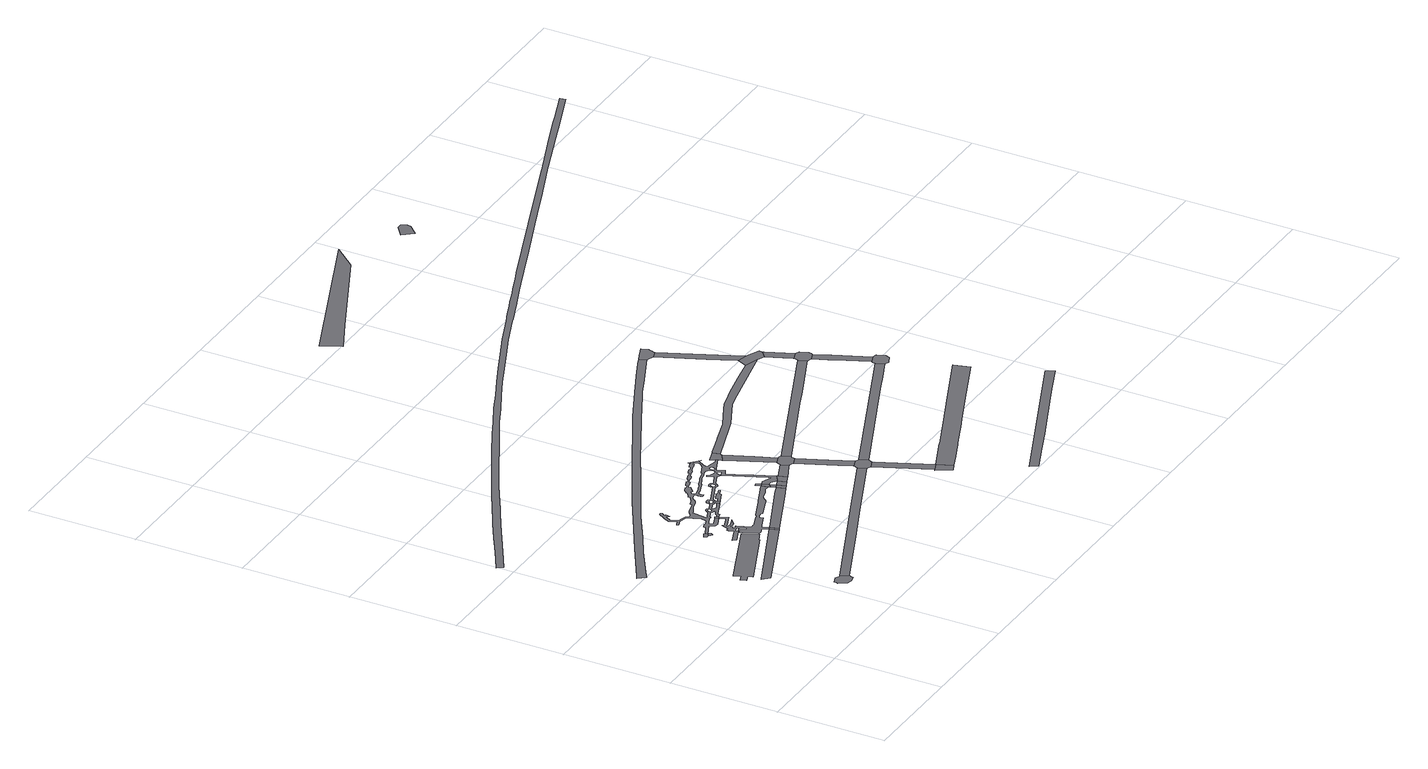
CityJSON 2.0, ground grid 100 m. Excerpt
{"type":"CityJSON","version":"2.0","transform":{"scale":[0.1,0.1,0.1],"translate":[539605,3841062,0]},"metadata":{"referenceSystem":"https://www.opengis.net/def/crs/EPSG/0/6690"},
"CityObjects":{
"road1":{"type":"Road","geometry":[{"type":"MultiSurface","lod":"1","boundaries":[[[0,1,2,3,4,5,6,7,8,9,10,11,12,13]]]}]},
"road2":{"type":"Road","attributes":{"RoadStructureAttribute.sectionType":"1"},"geometry":[{"type":"MultiSurface","lod":"1","boundaries":[[[14,15,16,17,18,19,20,21,22,23,24,25,26,27,28]]]}]},
"road3":{"type":"Road","attributes":{"RoadStructureAttribute.sectionType":"1"},"geometry":[{"type":"MultiSurface","lod":"1","boundaries":[[[29,30,31,32,33,34,35,36,37]]]}]},
"road4":{"type":"Road","geometry":[{"type":"MultiSurface","lod":"1","boundaries":[[[38,39,40,41,42,43,44]]]}]},
"road5":{"type":"Road","geometry":[{"type":"MultiSurface","lod":"1","boundaries":[[[45,46,47,48,43,42]]]}]},
"road6":{"type":"Road","geometry":[{"type":"MultiSurface","lod":"1","boundaries":[[[49,29,37,50]]]}]},
"road7":{"type":"Road","geometry":[{"type":"MultiSurface","lod":"1","boundaries":[[[51,52,53,54,55]]]}]},
"road8":{"type":"Road","attributes":{"RoadStructureAttribute.sectionType":"1"},"geometry":[{"type":"MultiSurface","lod":"1","boundaries":[[[56,57,58,59,60,61,62,63,64,65,66,67,68,69,70,71,72,73,74,75,76,77,78,79,80,81,82,83,84,85,86,87,88,89,90,54,53,91,92,93,94,95,96,97,98,99,100,101,102,103,104,105,106,107,108,109,110,111,112,113,114,115,116,117,118,119,120,121,29,49,122,123,124,125,126,127,128,129,130,131,132,133,134,135,136,137,138,139,140,141,142,143,144,145,146]]]}]},
"road9":{"type":"Road","attributes":{"RoadStructureAttribute.sectionType":"1"},"geometry":[{"type":"MultiSurface","lod":"1","boundaries":[[[147,148,149,13,12,150,151,152,153,154,155,156,157]]]}]},
"road10":{"type":"Road","geometry":[{"type":"MultiSurface","lod":"1","boundaries":[[[158,159,160,161,162,163,164,165,166,167]]]}]},
"road11":{"type":"Road","attributes":{"RoadStructureAttribute.sectionType":"1"},"geometry":[{"type":"MultiSurface","lod":"1","boundaries":[[[168,169,170,49,50,171,172,173]]]}]},
"road12":{"type":"Road","attributes":{"RoadStructureAttribute.sectionType":"1"},"geometry":[{"type":"MultiSurface","lod":"1","boundaries":[[[174,175,176,177,178,179,180,181,182,183,184,185,186,187,188,189,190,191,192,193,194,195,196,197,198,199,200,201,202,203,204,205,206,207,208,209,210,211,212,213,214,215,216,217,218,219,220,221,222,223,224,225,226,227,228,229,230,231,232,233,234,235,236,237,238,239,240,241,242,243,244,245,246,247,248,249,250,251,252,253,254,255,256,257,258,259,260,261,262,263,264,265,266,267,44,43,268,269,270,271,272,273,274,275,53,52,276,277,278,279,280,281,282,283,284,285,286,287,288,289,290,291,292,293,294,295,55,54,296,297,298,299,163,162,300,301,302,303,304,305,306,307,308,160,159,309,310,311,312,313,314,315,316,317,158,167,318,319,320,321,322,323,324,325,326,327,328,329,330,331,332,333,334,335,336,337,338,339,340,341,342,343,344,345,346,347,348,349,350],[351,352,353,354,355,356,357,358,359,360,361,362],[363,364,365,366,367,368,369,370,371,372,373,374,375,376],[377,378,379,380,381,382,383,384,385,386,387,388,389,390],[391,392,393,394,395,396,397,398,399,400,401,402,403,404,405,406,407,408,409,410,411,412,413,414,415,416,417,418,419,420,421,422,423,424,425,426,427,428,429,430,431,432,433,434,435,436],[437,438,439,440,441,442,443,444,445,446,447,448,449,450,451,452,453,454,455,456,457,458,459,460,461,462,463,464,465,466,467,468,469,470,471,472,473,474,475,476,477,478,479,480,481,482,483,484,485,486,487,488,489,490,491,492,493,494,495,496,497,498,499,500,501,502,503,504,505,506,507,508,509,510,511,512,513,514,515,516]]]}]},
"road13":{"type":"Road","geometry":[{"type":"MultiSurface","lod":"1","boundaries":[[[517,518,519,520,521,522,523,524,525,526,165,164]]]}]},
"road14":{"type":"Road","geometry":[{"type":"MultiSurface","lod":"1","boundaries":[[[527,528,146,346]]]}]},
"road15":{"type":"Road","geometry":[{"type":"MultiSurface","lod":"1","boundaries":[[[346,146,145,529,347]]]}]},
"road16":{"type":"Road","geometry":[{"type":"MultiSurface","lod":"1","boundaries":[[[530,168,173,531]]]}]},
"road17":{"type":"Road","geometry":[{"type":"MultiSurface","lod":"1","boundaries":[[[347,529,168,530]]]}]},
"road18":{"type":"Road","attributes":{"RoadStructureAttribute.sectionType":"1"},"geometry":[{"type":"MultiSurface","lod":"1","boundaries":[[[350,530,531,532]]]}]},
"road19":{"type":"Road","attributes":{"RoadStructureAttribute.sectionType":"1"},"geometry":[{"type":"MultiSurface","lod":"1","boundaries":[[[533,534,535,536,537,538,539,540,541,542,543,544,545,546,547,548,549,550,551,552,553,554,555,556,557,558,559,560,561,562]]]}]},
"road20":{"type":"Road","geometry":[{"type":"MultiSurface","lod":"1","boundaries":[[[174,350,532,563,564,565]]]}]},
"road21":{"type":"Road","attributes":{"RoadStructureAttribute.sectionType":"1"},"geometry":[{"type":"MultiSurface","lod":"1","boundaries":[[[566,565,564,567,568]]]}]},
"road22":{"type":"Road","geometry":[{"type":"MultiSurface","lod":"1","boundaries":[[[569,570,182,181,571,572,573]]]}]},
"road23":{"type":"Road","attributes":{"RoadStructureAttribute.sectionType":"1"},"geometry":[{"type":"MultiSurface","lod":"1","boundaries":[[[574,572,571,575,576,577]]]}]},
"road24":{"type":"Road","geometry":[{"type":"MultiSurface","lod":"1","boundaries":[[[578,577,576,579,580,566,568,581,582,583,584,585,586,587,588]]]}]},
"road25":{"type":"Road","attributes":{"RoadStructureAttribute.sectionType":"1"},"geometry":[{"type":"MultiSurface","lod":"1","boundaries":[[[589,590,584,583,591,592,593,594]]]}]},
"road26":{"type":"Road","geometry":[{"type":"MultiSurface","lod":"1","boundaries":[[[595,596,594,593,597,598,147,157,599,600,601,602,603,604]]]}]},
"road27":{"type":"Road","attributes":{"RoadStructureAttribute.sectionType":"1"},"geometry":[{"type":"MultiSurface","lod":"1","boundaries":[[[601,600,605,606]]]}]},
"road28":{"type":"Road","geometry":[{"type":"MultiSurface","lod":"1","boundaries":[[[606,605,607,608,609,610]]]}]},
"road29":{"type":"Road","attributes":{"RoadStructureAttribute.sectionType":"1"},"geometry":[{"type":"MultiSurface","lod":"1","boundaries":[[[611,612,613,614,615,616,617,618,619,620,621,622,623,624,569,573,625,626,627,628,629,630,631]]]}]},
"road30":{"type":"Road","attributes":{"RoadStructureAttribute.sectionType":"1"},"geometry":[{"type":"MultiSurface","lod":"1","boundaries":[[[632,633,588,587,634,635,636,637,638]]]}]},
"road31":{"type":"Road","attributes":{"RoadStructureAttribute.sectionType":"1"},"geometry":[{"type":"MultiSurface","lod":"1","boundaries":[[[639,604,603,640,641,642,643]]]}]},
"road32":{"type":"Road","attributes":{"RoadStructureAttribute.sectionType":"1"},"geometry":[{"type":"MultiSurface","lod":"1","boundaries":[[[644,645,646,647,648,606,610,649,650,651,652,653,654,655,656,657,658,659]]]}]},
"road33":{"type":"Road","attributes":{"RoadStructureAttribute.sectionType":"1"},"geometry":[{"type":"MultiSurface","lod":"1","boundaries":[[[660,661,662,663,664,665,666,667,668,669,670,671,672,673,674,675,676]]]}]},
"road34":{"type":"Road","geometry":[{"type":"MultiSurface","lod":"1","boundaries":[[[677,678,533,562,679,680,681,682,683,684,685,686,687]]]}]},
"road35":{"type":"Road","attributes":{"RoadStructureAttribute.sectionType":"1"},"geometry":[{"type":"MultiSurface","lod":"1","boundaries":[[[688,681,680,689,690,691,692]]]}]},
"road36":{"type":"Road","geometry":[{"type":"MultiSurface","lod":"1","boundaries":[[[691,611,631,693,694,695,696,692]]]}]},
"road37":{"type":"Road","attributes":{"RoadStructureAttribute.sectionType":"1"},"geometry":[{"type":"MultiSurface","lod":"1","boundaries":[[[697,698,699,700,701,702,703,704,705,706,707,708,709,710,711,712,713,714,715,716,717,718,719,720,721,722,723,724,725,726,727,728,729,730,731,732,733,734,735,736,737,738,739,740,741,742,743,744,745,746,747,748,749,750,751,752,753,754,755,756,757,758,759,760,761,762,763,764,765,766,767,768]]]}]},
"road38":{"type":"Road","attributes":{"RoadStructureAttribute.sectionType":"1"},"geometry":[{"type":"MultiSurface","lod":"1","boundaries":[[[769,694,693,770,771,772]]]}]},
"road39":{"type":"Road","geometry":[{"type":"MultiSurface","lod":"1","boundaries":[[[773,774,772,771,775,776,777,632,638,778,779,780,781,782,783,784,785,786]]]}]},
"road40":{"type":"Road","attributes":{"RoadStructureAttribute.sectionType":"1"},"geometry":[{"type":"MultiSurface","lod":"1","boundaries":[[[787,783,782,788,789,790,791]]]}]},
"road41":{"type":"Road","geometry":[{"type":"MultiSurface","lod":"1","boundaries":[[[792,791,790,793,639,643,794,795,796,797,798,799]]]}]},
"road42":{"type":"Road","attributes":{"RoadStructureAttribute.sectionType":"1"},"geometry":[{"type":"MultiSurface","lod":"1","boundaries":[[[800,801,802,803,804]]]}]},
"road43":{"type":"Road","geometry":[{"type":"MultiSurface","lod":"1","boundaries":[[[805,806,807,808,809,810]]]}]}
},
"vertices":[
[1212,601,0],[1172,618,0],[1171,620,0],[1114,596,0],[1112,588,0],[1105,567,0],[1102,558,0],[1150,491,0],[1191,478,0],[1250,493,0],[1252,506,0],[1256,524,0],[1258,536,0],[1219,604,0],
[853,1265,0],[871,1223,0],[1426,1461,0],[1426,1471,0],[1453,1481,0],[1480,1494,0],[1508,1504,0],[1508,1507,0],[1444,1646,0],[813,1381,0],[809,1379,0],[804,1377,0],[830,1315,0],[777,1294,0],[792,1242,0],
[1626,1479,0],[1149,1272,0],[878,1154,0],[865,1149,0],[923,1088,0],[1168,1193,0],[1181,1199,0],[1612,1384,0],[1649,1400,0],
[1299,1915,0],[1253,1894,0],[1262,1874,0],[1272,1869,0],[1287,1870,0],[1316,1890,0],[1309,1910,0],
[1302,1852,0],[1317,1842,0],[1334,1868,0],[1324,1877,0],
[1648,1489,0],[1671,1409,0],
[1588,1968,0],[1569,1959,0],[1583,1930,0],[1603,1938,0],[1598,1958,0],
[2201,1866,0],[1985,1774,0],[1967,1766,0],[1776,1684,0],[1761,1667,0],[1751,1662,0],[1736,1667,0],[1637,1626,0],[1617,1618,0],[1611,1628,0],[1589,1620,0],[1535,1745,0],[1528,1747,0],[1500,1734,0],[1495,1752,0],[1513,1759,0],[1507,1777,0],[1522,1782,0],[1530,1772,0],[1543,1775,0],[1557,1777,0],[1599,1812,0],[1612,1823,0],[1598,1817,0],[1532,1792,0],[1522,1799,0],[1510,1799,0],[1503,1801,0],[1500,1802,0],[1490,1812,0],[1495,1817,0],[1508,1814,0],[1522,1817,0],[1592,1847,0],[1637,1866,0],[1606,1875,0],[1588,1868,0],[1516,1838,0],[1507,1834,0],[1492,1849,0],[1466,1776,0],[1449,1781,0],[1440,1759,0],[1456,1714,0],[1317,1658,0],[1336,1630,0],[1462,1684,0],[1468,1686,0],[1465,1693,0],[1461,1704,0],[1471,1708,0],[1508,1724,0],[1516,1719,0],[1523,1707,0],[1549,1652,0],[1539,1645,0],[1529,1645,0],[1507,1699,0],[1481,1690,0],[1485,1678,0],[1457,1668,0],[1466,1641,0],[1468,1642,0],[1520,1518,0],[1538,1512,0],[1597,1535,0],[1620,1548,0],[1650,1561,0],[1759,1607,0],[1759,1617,0],[1751,1637,0],[1756,1644,0],[1779,1657,0],[1794,1657,0],[1796,1653,0],[1816,1661,0],[1822,1645,0],[1976,1706,0],[2000,1715,0],[2023,1724,0],[2043,1752,0],[2057,1767,0],[2090,1778,0],[2112,1783,0],[2130,1785,0],[2150,1796,0],[2165,1808,0],[2184,1814,0],[2212,1814,0],[2229,1811,0],[2219,1874,0],
[2853,1313,0],[2207,1034,0],[2205,1032,0],[1354,577,0],[1389,593,0],[1764,756,0],[1802,772,0],[2198,945,0],[2205,949,0],[2247,966,0],[2883,1240,0],
[1804,2095,0],[1789,2090,0],[1790,2070,0],[1792,2070,0],[1795,2060,0],[1804,2038,0],[1831,2049,0],[1822,2070,0],[1814,2080,0],[1815,2081,0],
[2255,1752,0],[2200,1728,0],[2198,1728,0],[2199,1636,0],[2201,1638,0],[2279,1673,0],
[2420,1837,0],[2344,2013,0],[2314,2080,0],[2253,2229,0],[2299,2250,0],[2268,2321,0],[2285,2328,0],[2423,2386,0],[2416,2403,0],[2384,2390,0],[2310,2408,0],[2308,2408,0],[2303,2410,0],[2288,2422,0],[2286,2434,0],[2293,2452,0],[2310,2477,0],[2320,2497,0],[2327,2512,0],[2340,2512,0],[2353,2505,0],[2267,2579,0],[2277,2557,0],[2267,2552,0],[2257,2562,0],[2210,2539,0],[2212,2529,0],[2172,2513,0],[2165,2521,0],[2148,2514,0],[2141,2511,0],[2120,2503,0],[2115,2490,0],[2083,2477,0],[2073,2482,0],[2028,2464,0],[2023,2449,0],[1988,2434,0],[1981,2446,0],[1931,2423,0],[1934,2413,0],[1899,2396,0],[1889,2408,0],[1854,2390,0],[1848,2387,0],[1846,2380,0],[1834,2372,0],[1827,2362,0],[1829,2357,0],[1832,2350,0],[1772,2317,0],[1770,2297,0],[1750,2279,0],[1725,2264,0],[1678,2246,0],[1675,2226,0],[1608,2208,0],[1578,2200,0],[1548,2185,0],[1521,2164,0],[1489,2149,0],[1474,2179,0],[1416,2196,0],[1401,2201,0],[1371,2258,0],[1365,2270,0],[1400,2323,0],[1422,2301,0],[1422,2338,0],[1414,2346,0],[1434,2376,0],[1426,2391,0],[1406,2386,0],[1370,2323,0],[1367,2318,0],[1350,2285,0],[1348,2280,0],[1343,2270,0],[1350,2254,0],[1373,2205,0],[1319,2182,0],[1329,2165,0],[1388,2190,0],[1393,2183,0],[1461,2166,0],[1485,2113,0],[1505,2069,0],[1510,2057,0],[1498,1999,0],[1448,1979,0],[1438,1989,0],[1398,1968,0],[1394,1955,0],[1393,1951,0],[1428,1938,0],[1441,1934,0],[1446,1924,0],[1459,1896,0],[1469,1889,0],[1489,1889,0],[1542,1912,0],[1576,1927,0],[1557,1954,0],[1486,1924,0],[1476,1926,0],[1461,1959,0],[1477,1966,0],[1545,1997,0],[1558,1992,0],[1565,1995,0],[1575,2007,0],[1600,2019,0],[1633,2033,0],[1645,2023,0],[1655,2018,0],[1660,2019,0],[1668,2021,0],[1670,2011,0],[1665,2003,0],[1630,1983,0],[1631,1973,0],[1627,1971,0],[1643,1953,0],[1645,1969,0],[1646,1971,0],[1785,2029,0],[1760,2044,0],[1717,2024,0],[1704,2038,0],[1695,2048,0],[1697,2055,0],[1738,2072,0],[1762,2082,0],[1765,2080,0],[1774,2074,0],[1777,2092,0],[1776,2093,0],[1769,2104,0],[1772,2117,0],[1774,2120,0],[1784,2129,0],[1799,2130,0],[1812,2120,0],[1812,2107,0],[1824,2095,0],[1834,2117,0],[2016,2194,0],[2025,2191,0],[2031,2189,0],[2043,2187,0],[2058,2192,0],[2068,2202,0],[2075,2222,0],[2172,2263,0],[2185,2256,0],[2194,2254,0],[2203,2251,0],[2215,2256,0],[2217,2269,0],[2222,2289,0],[2222,2291,0],[2224,2292,0],[2250,2302,0],[2265,2264,0],[2213,2241,0],[2368,1884,0],[2379,1858,0],[2372,1861,0],[2349,1873,0],[2314,1887,0],[2291,1895,0],[2279,1894,0],[2249,1884,0],[2269,1824,0],[2287,1830,0],[2304,1827,0],[2350,1792,0],[1650,2047,0],[1647,2053,0],[1647,2063,0],[1655,2071,0],[1667,2071,0],[1669,2069,0],[1675,2066,0],[1676,2056,0],[1677,2051,0],[1672,2043,0],[1660,2041,0],[1652,2043,0],[2023,2209,0],[2019,2217,0],[2018,2219,0],[2018,2221,0],[2020,2234,0],[2030,2244,0],[2040,2242,0],[2043,2242,0],[2050,2240,0],[2052,2234,0],[2055,2227,0],[2051,2212,0],[2038,2207,0],[2031,2208,0],[2264,2349,0],[2264,2353,0],[2264,2365,0],[2264,2379,0],[2276,2382,0],[2290,2380,0],[2291,2380,0],[2294,2379,0],[2296,2369,0],[2295,2365,0],[2287,2339,0],[2283,2339,0],[2274,2337,0],[2267,2346,0],[2070,2373,0],[2069,2372,0],[2044,2359,0],[2022,2349,0],[1999,2342,0],[1974,2324,0],[1951,2319,0],[1947,2319,0],[1922,2308,0],[1877,2290,0],[1855,2288,0],[1842,2295,0],[1835,2317,0],[1857,2333,0],[1869,2320,0],[1924,2368,0],[1923,2377,0],[1921,2391,0],[1946,2401,0],[1949,2394,0],[1991,2411,0],[1993,2424,0],[2036,2437,0],[2041,2432,0],[2088,2450,0],[2086,2460,0],[2117,2472,0],[2121,2474,0],[2125,2475,0],[2133,2470,0],[2173,2486,0],[2173,2493,0],[2218,2509,0],[2223,2504,0],[2267,2522,0],[2270,2534,0],[2285,2537,0],[2298,2499,0],[2293,2487,0],[2283,2472,0],[2263,2454,0],[2258,2449,0],[2171,2411,0],[2166,2401,0],[2144,2394,0],[2101,2383,0],[2162,2286,0],[2075,2245,0],[2074,2246,0],[2055,2262,0],[2045,2263,0],[2038,2264,0],[2020,2259,0],[2008,2249,0],[2003,2234,0],[2003,2218,0],[2003,2214,0],[1821,2137,0],[1816,2145,0],[1804,2155,0],[1784,2154,0],[1771,2149,0],[1756,2139,0],[1754,2132,0],[1751,2124,0],[1752,2107,0],[1732,2098,0],[1687,2078,0],[1679,2086,0],[1672,2093,0],[1664,2092,0],[1657,2091,0],[1642,2086,0],[1632,2073,0],[1627,2058,0],[1548,2022,0],[1542,2030,0],[1555,2125,0],[1556,2140,0],[1564,2155,0],[1581,2162,0],[1631,2188,0],[1648,2196,0],[1711,2211,0],[1731,2221,0],[1748,2237,0],[1760,2257,0],[1773,2267,0],[1787,2277,0],[1805,2282,0],[1820,2280,0],[1825,2265,0],[1825,2240,0],[1827,2231,0],[1831,2210,0],[1863,2215,0],[1860,2240,0],[1862,2256,0],[1863,2263,0],[1875,2268,0],[1879,2268,0],[1893,2268,0],[1920,2278,0],[1955,2291,0],[1980,2299,0],[2002,2309,0],[2022,2322,0],[2063,2340,0],[2094,2355,0],[2119,2360,0],[2159,2371,0],[2190,2383,0],[2191,2383,0],[2211,2389,0],[2226,2376,0],[2227,2374,0],[2242,2341,0],[2247,2329,0],[2242,2316,0],[2224,2314,0],[2204,2319,0],[2176,2326,0],[2165,2357,0],[2140,2345,0],[2142,2317,0],[2157,2293,0],
[1840,2053,0],[1942,2096,0],[1939,2108,0],[1996,2134,0],[1986,2144,0],[1931,2123,0],[1924,2133,0],[1857,2105,0],[1869,2088,0],[1825,2071,0],
[2227,1929,0],[2200,1917,0],
[2240,1797,0],
[2292,1767,0],[2316,1689,0],
[2374,1715,0],
[3570,3743,0],[3502,3713,0],[3316,3629,0],[3082,3517,0],[2722,3341,0],[2453,3201,0],[2182,3058,0],[2100,3015,0],[1794,2852,0],[1483,2684,0],[1230,2541,0],[820,2305,0],[422,2074,0],[395,2058,0],[445,1995,0],[475,2014,0],[567,2072,0],[798,2215,0],[1005,2332,0],[1310,2510,0],[1706,2724,0],[1907,2833,0],[2141,2960,0],[2389,3090,0],[2688,3246,0],[2896,3350,0],[3031,3421,0],[3105,3460,0],[3242,3521,0],[3598,3680,0],
[2418,1735,0],[2449,1749,0],[2426,1825,0],
[2598,1899,0],[2593,1814,0],[2625,1828,0],
[2506,2485,0],[2395,2450,0],[2438,2353,0],[2511,2400,0],[2520,2419,0],
[2615,2151,0],[2487,2241,0],[2614,1941,0],[2690,1971,0],
[2715,1960,0],[2605,1911,0],[2602,1901,0],[2628,1827,0],[2643,1822,0],[2668,1814,0],[2744,1842,0],[2753,1871,0],[2756,1881,0],[2757,1882,0],[2727,1955,0],
[2899,1485,0],[2891,1502,0],[2818,1471,0],[2824,1457,0],[2869,1353,0],[2944,1382,0],
[2974,1365,0],[2945,1379,0],[2868,1349,0],[2855,1314,0],[2905,1231,0],[2921,1224,0],[2995,1256,0],[3011,1290,0],[3013,1294,0],[2977,1367,0],
[3134,738,0],[3208,769,0],
[3132,737,0],[3116,730,0],[3194,601,0],[3267,631,0],
[3905,2922,0],[3765,2893,0],[3681,2875,0],[3510,2839,0],[3432,2819,0],[3401,2812,0],[3386,2808,0],[3258,2776,0],[3091,2693,0],[2958,2630,0],[2738,2560,0],[2703,2549,0],[2599,2515,0],[2522,2491,0],[2906,2544,0],[3006,2578,0],[3286,2714,0],[3426,2748,0],[3926,2857,0],[4024,2876,0],[4040,2879,0],
[4179,2580,0],[4131,2559,0],[3562,2229,0],[3699,2288,0],[3830,2344,0],[4074,2449,0],[4208,2507,0],
[4432,1993,0],[4042,1738,0],[4126,1774,0],[4268,1835,0],[4465,1919,0],
[4715,1417,0],[4312,1243,0],[3746,999,0],[3528,906,0],[3518,902,0],[3402,689,0],[3540,748,0],[3575,763,0],[3586,768,0],[3599,774,0],[3654,797,0],[3807,863,0],[3896,902,0],[3969,933,0],[4369,1107,0],[4757,1272,0],
[4992,701,0],[3996,271,0],[3804,188,0],[3800,185,0],[3788,181,0],[3772,174,0],[3543,74,0],[3586,8,0],[3796,98,0],[3804,101,0],[3997,183,0],[4009,187,0],[4014,191,0],[4031,198,0],[4664,472,0],[4791,527,0],[5024,627,0],
[3732,3811,0],[3625,3767,0],[3606,3677,0],[3663,3656,0],[3738,3681,0],[3738,3683,0],[3734,3683,0],[3736,3689,0],[3745,3715,0],[3754,3741,0],[3758,3749,0],
[3989,3110,0],[3840,3252,0],[3888,3140,0],[3945,3012,0],[4042,2988,0],
[4095,2851,0],[4160,2902,0],[4169,2934,0],[4102,2961,0],
[7045,6341,0],[6754,6233,0],[6729,6223,0],[6680,6204,0],[6443,6115,0],[6003,5943,0],[5943,5920,0],[5512,5753,0],[5453,5730,0],[5106,5596,0],[4693,5437,0],[4389,5319,0],[4260,5267,0],[4095,5199,0],[4008,5165,0],[3903,5124,0],[3846,5102,0],[3722,5050,0],[3610,5004,0],[3329,4887,0],[3105,4787,0],[2893,4692,0],[2694,4600,0],[2498,4506,0],[2298,4414,0],[2099,4315,0],[1916,4224,0],[1665,4097,0],[1523,4021,0],[1222,3859,0],[982,3729,0],[907,3687,0],[622,3527,0],[425,3415,0],[225,3294,0],[0,3162,0],[35,3112,0],[253,3236,0],[447,3351,0],[638,3460,0],[1004,3669,0],[1038,3688,0],[1235,3799,0],[1561,3974,0],[1680,4035,0],[1941,4173,0],[2120,4267,0],[2319,4364,0],[2518,4464,0],[2712,4558,0],[2911,4647,0],[3125,4742,0],[3347,4842,0],[3628,4955,0],[3673,4972,0],[3846,5038,0],[3862,5044,0],[3958,5084,0],[4108,5147,0],[4204,5184,0],[4402,5262,0],[4716,5383,0],[5126,5547,0],[5482,5686,0],[5532,5706,0],[5958,5875,0],[6020,5898,0],[6463,6065,0],[6686,6149,0],[6746,6172,0],[6775,6183,0],[7058,6293,0],
[4164,2892,0],[4159,2707,0],[4194,2626,0],[4267,2653,0],
[4281,2645,0],[4269,2649,0],[4194,2624,0],[4189,2606,0],[4182,2581,0],[4209,2507,0],[4211,2506,0],[4240,2497,0],[4249,2495,0],[4249,2493,0],[4323,2524,0],[4327,2535,0],[4338,2561,0],[4309,2636,0],
[4386,2377,0],[4306,2364,0],[4326,2317,0],[4449,2033,0],[4522,2064,0],
[4534,2059,0],[4443,2020,0],[4492,1910,0],[4505,1906,0],[4576,1936,0],[4582,1949,0],[4593,1977,0],[4560,2050,0],
[2609,5992,0],[2919,6140,0],[3822,6571,0],[3996,6776,0],[2521,6169,0],
[4552,6518,0],[4453,6440,0],[4528,6346,0],[4610,6429,0],[4617,6469,0],[4592,6514,0]
]}
